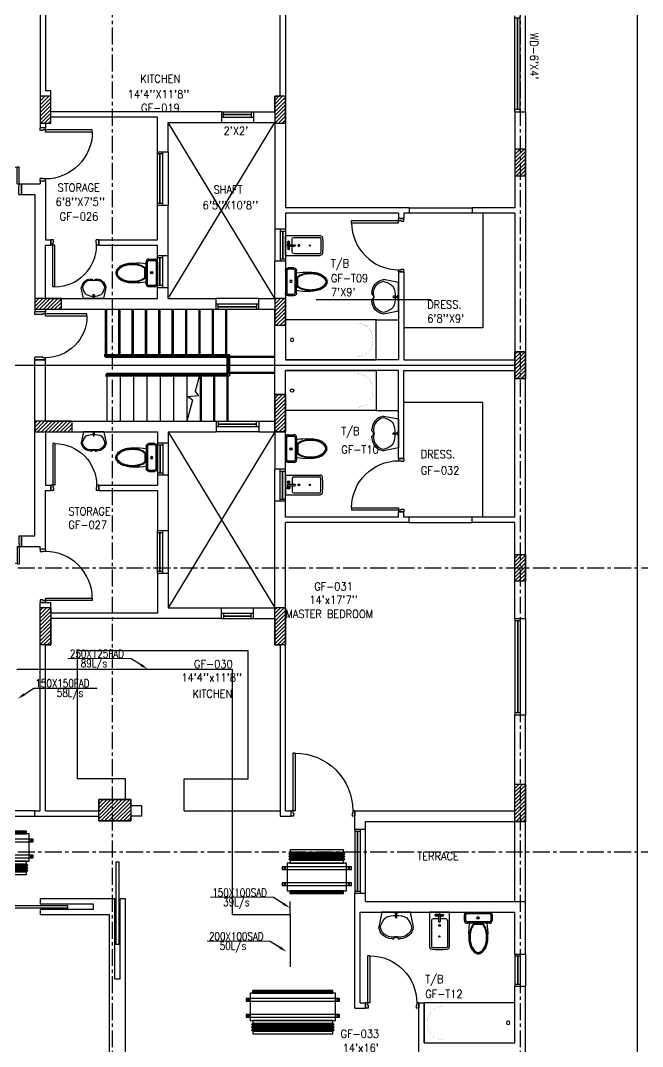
# Model space of a CAD drawing. Header units: millimetres. Extents: x -1288794 to 2153086, y -2701644 to -1428868.
# Drawn here: x 1269693 to 1281350, y -1504337 to -1485109 of the extents above; entities that cross this region are included whole.
import ezdxf

# ---------------------------------------------------------------- set-up
doc = ezdxf.new("R2010")
doc.units = ezdxf.units.MM
doc.header["$LTSCALE"] = 100
doc.linetypes.add('CENTER', pattern=[50.8, 31.75, -6.35, 6.35, -6.35])
doc.linetypes.add('DASHED2', pattern=[9.525, 6.35, -3.175])
for name, color, linetype in [('A-ANNO-TEXT', 8, 'Continuous'), ('A-AREA', 8, 'CENTER'), ('A-DOOR', 4, 'Continuous'), ('A-FLOR-OVHD', 4, 'DASHED2'), ('A-FLOR-PFIX', 8, 'Continuous'), ('A-FLOR-SPCL', 8, 'Continuous'), ('A-FLOR-STRS', 8, 'Continuous'), ('A-GLAZ', 5, 'Continuous'), ('A-GRID', 253, 'CENTER'), ('A-WALL-FULL', 8, 'Continuous'), ('AC-FAD', 6, 'Continuous'), ('AC-FAD TEXT', 6, 'Continuous'), ('FCU-AC', 160, 'Continuous'), ('S-COL- HACT.', 9, 'Continuous'), ('S-COL.', 8, 'Continuous')]:
    doc.layers.add(name, color=color, linetype=linetype)
doc.styles.add('ROMANS', font='romans.shx', dxfattribs={"width": 0.8})
doc.styles.add('SIMPLEX', font='simplex.shx', dxfattribs={"width": 0.8})
pattern_1 = [(45, (2375513.17, -1109556.65), (-35.355339, 35.355339), [])]

# ---------------------------------------------------------------- blocks, each defined once
blk = doc.blocks.new('W-180')
for p, q in [((1800, 100), (0, 100)), ((1800, 0), (0, 0)), ((40, 0), (40, 100)), ((1760, 100), (1760, 0))]:
    blk.add_line(p, q)
at = {"linetype": 'Continuous'}
for p, q in [((1760, 53), (40, 53)), ((1760, 47), (40, 47))]:
    blk.add_line(p, q, dxfattribs=at)
blk = doc.blocks.new('D-100-R1')
for p, q in [((-80, 980), (-80, 100)), ((-80, 980), (-40, 980)), ((-40, 980), (-40, 55)), ((-1000, 100), (-1000, 0)), ((-1000, 100), (-960, 100)), ((-960, 100), (-960, 55)), ((-960, 55), (-950, 55)), ((-950, 55), (-950, 0)), ((-80, 100), (0, 100)), ((-50, 55), (-50, 0)), ((-50, 55), (-40, 55)), ((-50, 0), (0, 0)), ((0, 100), (0, 0)), ((-1000, 0), (-950, 0))]:
    blk.add_line(p, q)
at = {"linetype": 'Continuous'}
blk.add_arc((-80, 100), 880, 90, 180, dxfattribs=at)
blk = doc.blocks.new('LAV-4')
for p, q in [((-266, 0), (-322, -283)), ((-266, 0), (268, 0)), ((268, 0), (324, -280)), ((-48, -500), (-75, -500)), ((75, -500), (50, -500))]:
    blk.add_line(p, q)
for points in [[(-25, 0), (-25, -18), (25, -18), (25, 0)], [(-9, -20), (-9, -57), (8, -57), (8, -20)]]:
    blk.add_lwpolyline(points, close=True)
blk.add_circle((0, -91), 15.4)
for centre, radius, start, end in [((74, -366), 375, 135.3333, 167.1432), ((0, -539), 477, 66.1261, 113.874), ((-74, -366), 375, 12.5199, 44.6667), ((-75, -250), 250, 187.6784, 270), ((-75, -250), 220, 188.5814, 289.9523), ((75, -250), 220, 250.0878, 350.8515), ((75, -250), 250, 270, 353.0121), ((1, -527), 55.9, 28.7827, 151.2173), ((50, -499), 0, 238.1883, 0)]:
    blk.add_arc(centre, radius, start, end)
blk = doc.blocks.new('BT-2')
blk.add_lwpolyline([(0, 750), (1700, 750), (1700, 0), (0, 0)], close=True)
at = {"const_width": 2}
blk.add_lwpolyline([(60, 690), (1340, 690, -0.414214), (1640, 390), (1640, 360, -0.414214), (1340, 60), (60, 60)], format="xyb", close=True, dxfattribs=at)
blk.add_circle((125, 375), 31.9)
blk = doc.blocks.new('W-80')
for p, q in [((800, 100), (0, 100)), ((800, 0), (0, 0)), ((40, 0), (40, 100)), ((760, 100), (760, 0))]:
    blk.add_line(p, q)
at = {"linetype": 'Continuous'}
for p, q in [((760, 53), (40, 53)), ((760, 47), (40, 47))]:
    blk.add_line(p, q, dxfattribs=at)
blk = doc.blocks.new('BIDET-1')
for p, q in [((175, 0), (-175, 0)), ((-185, -10), (-185, -649)), ((-150, -155), (-150, -649)), ((-15, -125), (-120, -125)), ((-39, -59), (-69, -59)), ((-54, -44), (-54, -74)), ((-15, -54), (-15, -174)), ((15, -54), (15, -174)), ((120, -125), (15, -125)), ((39, -59), (69, -59)), ((54, -44), (54, -74)), ((150, -155), (150, -649)), ((185, -10), (185, -649)), ((12, -250), (-12, -250)), ((-9, -259), (9, -241)), ((-9, -241), (9, -259)), ((0, -238), (0, -262))]:
    blk.add_line(p, q)
for centre, radius in [((-54, -59), 25), ((-54, -59), 20), ((-54, -59), 15.2), ((-54, -59), 10.2), ((54, -59), 20), ((54, -59), 15.2), ((54, -59), 10.2), ((0, -250), 17.5), ((0, -250), 12.5), ((0, -457), 12.5), ((0, -457), 10)]:
    blk.add_circle(centre, radius)
for centre, radius, start, end in [((-175, -10), 10, 90, 180), ((175, -10), 10, 0, 90), ((-120, -155), 30, 90, 180), ((0, -54), 20, 318.5904, 221.4096), ((0, -54), 15, 0, 180), ((0, -174), 15, 180, 0), ((120, -155), 30, 0, 90), ((-140, -649), 45, 180, 265.2062), ((-140, -649), 10, 180, 265.2062), ((0, 1020), 1720, 265.2062, 274.7938), ((0, 1020), 1685, 265.2062, 274.7938), ((140, -649), 10, 274.7938, 0), ((140, -649), 45, 274.7938, 0)]:
    blk.add_arc(centre, radius, start, end)
blk = doc.blocks.new('WC-1')
for p, q in [((-210, 0), (210, 0)), ((-260, -160), (-260, -50)), ((-235, -160), (-235, -50)), ((-210, -25), (210, -25)), ((210, -185), (-210, -185)), ((235, -50), (235, -160)), ((260, -50), (260, -160)), ((210, -210), (-210, -210)), ((91, -223), (-91, -223)), ((86, -235), (-86, -235))]:
    blk.add_line(p, q)
for radius in [22.1, 17.1]:
    blk.add_circle((-6, -107), radius)
for centre, radius, start, end in [((-210, -50), 50, 90, 180), ((-210, -160), 50, 180, 270), ((-210, -50), 25, 90, 180), ((-210, -160), 25, 180, 270), ((210, -50), 50, 360, 90), ((210, -50), 25, 360, 90), ((210, -160), 25, 270, 360), ((210, -160), 50, 270, 360), ((722, -383), 904, 168.9529, 184.0632), ((352, -470), 520, 166.4766, 180), ((352, -470), 507, 166.4766, 180), ((178, -428), 341, 149.8586, 166.4766), ((178, -428), 328, 149.8586, 166.4766), ((69, -365), 214, 138.4152, 149.8586), ((69, -365), 201, 139.9943, 149.8586), ((-69, -365), 201, 30.1414, 40.0057), ((-69, -365), 214, 30.1414, 41.5848), ((-178, -428), 328, 13.5234, 30.1414), ((-178, -428), 341, 13.5234, 30.1414), ((-352, -470), 507, 360, 13.5234), ((-352, -470), 520, 360, 13.5234), ((352, -470), 532, 177.5541, 180), ((352, -470), 532, 180, 193.5234), ((352, -470), 520, 180, 193.5234), ((352, -470), 507, 180, 193.5234), ((-352, -470), 507, 346.4766, 360), ((-352, -470), 520, 346.4766, 360), ((-352, -470), 532, 346.4766, 360), ((-352, -470), 532, 360, 2.4459), ((178, -512), 353, 193.5234, 210.1414), ((178, -512), 341, 193.5234, 210.1414), ((178, -512), 328, 193.5234, 210.1414), ((69, -575), 226, 210.1414, 234.4972), ((69, -575), 214, 210.1414, 234.4972), ((69, -575), 201, 210.1414, 234.4972), ((0, -672), 108, 234.4972, 270), ((0, -672), 95.9, 234.4972, 270), ((0, -672), 83.4, 234.4972, 270), ((0, -672), 83.4, 270, 305.5028), ((0, -672), 95.9, 270, 305.5028), ((0, -672), 108, 270, 305.5028), ((-69, -575), 201, 305.5028, 329.8586), ((-69, -575), 214, 305.5028, 329.8586), ((-69, -575), 226, 305.5028, 329.8586), ((-178, -512), 328, 329.8586, 346.4766), ((-178, -512), 341, 329.8586, 346.4766), ((-178, -512), 353, 329.8586, 346.4766)]:
    blk.add_arc(centre, radius, start, end)
at = {"linetype": 'Continuous', "ltscale": 50}
blk.add_arc((-722, -383), 904, 355.9368, 11.0471, dxfattribs=at)
blk = doc.blocks.new('W-60')
for p, q in [((600, 100), (0, 100)), ((600, 0), (0, 0)), ((40, 0), (40, 100)), ((560, 100), (560, 0))]:
    blk.add_line(p, q)
at = {"linetype": 'Continuous'}
for p, q in [((560, 53), (40, 53)), ((560, 47), (40, 47))]:
    blk.add_line(p, q, dxfattribs=at)
blk = doc.blocks.new('D-130-R')
for p, q in [((1220, 200), (1220, 1100)), ((1220, 1100), (1260, 1100)), ((1260, 200), (1260, 1100)), ((80, 520), (40, 520)), ((40, 200), (40, 520)), ((80, 200), (80, 520)), ((0, 0), (0, 200)), ((80, 200), (0, 200)), ((40, 150), (40, 200)), ((1300, 200), (1220, 200)), ((1260, 150), (1260, 200)), ((1300, 0), (1300, 200)), ((50, 0), (0, 0)), ((50, 150), (40, 150)), ((50, 0), (50, 150)), ((1260, 150), (1250, 150)), ((1250, 0), (1250, 150)), ((1300, 0), (1250, 0))]:
    blk.add_line(p, q)
for centre, radius, start, end in [((1260, 200), 900, 92.5473, 180), ((40, 200), 320, 0, 82.8192)]:
    blk.add_arc(centre, radius, start, end)
blk = doc.blocks.new('D-90-R1')
for p, q in [((-80, 880), (-40, 880)), ((-80, 880), (-80, 100)), ((-40, 880), (-40, 55)), ((-900, 100), (-860, 100)), ((-900, 100), (-900, 0)), ((-860, 100), (-860, 55)), ((-860, 55), (-850, 55)), ((-850, 55), (-850, 0)), ((-80, 100), (0, 100)), ((-50, 55), (-40, 55)), ((-50, 55), (-50, 0)), ((-50, 0), (0, 0)), ((0, 100), (0, 0)), ((-900, 0), (-850, 0))]:
    blk.add_line(p, q)
at = {"linetype": 'Continuous'}
blk.add_arc((-80, 100), 780, 90, 180, dxfattribs=at)
blk = doc.blocks.new('W-100')
for p, q in [((1000, 100), (0, 100)), ((1000, 0), (0, 0)), ((40, 0), (40, 100)), ((960, 100), (960, 0))]:
    blk.add_line(p, q)
at = {"linetype": 'Continuous'}
for p, q in [((960, 53), (40, 53)), ((960, 47), (40, 47))]:
    blk.add_line(p, q, dxfattribs=at)
blk = doc.blocks.new('D-90-R')
for p, q in [((-80, 980), (-40, 980)), ((-80, 980), (-80, 200)), ((-40, 980), (-40, 155)), ((-900, 200), (-860, 200)), ((-900, 200), (-900, 0)), ((-860, 200), (-860, 155)), ((-80, 200), (0, 200)), ((0, 200), (0, 0)), ((-860, 155), (-850, 155)), ((-850, 155), (-850, 0)), ((-50, 155), (-40, 155)), ((-50, 155), (-50, 0)), ((-50, 0), (0, 0)), ((-900, 0), (-850, 0))]:
    blk.add_line(p, q)
at = {"linetype": 'Continuous'}
blk.add_arc((-80, 200), 780, 90, 180, dxfattribs=at)
blk = doc.blocks.new('D-120-R1')
for p, q in [((-80, 1180), (-40, 1180)), ((-80, 1180), (-80, 100)), ((-40, 1180), (-40, 55)), ((-1200, 100), (-1160, 100)), ((-1200, 100), (-1200, 0)), ((-1160, 100), (-1160, 55)), ((-1160, 55), (-1150, 55)), ((-1150, 55), (-1150, 0)), ((-80, 100), (0, 100)), ((-50, 55), (-40, 55)), ((-50, 55), (-50, 0)), ((-50, 0), (0, 0)), ((0, 100), (0, 0)), ((-1200, 0), (-1150, 0))]:
    blk.add_line(p, q)
at = {"linetype": 'Continuous'}
blk.add_arc((-80, 100), 1080, 90, 180, dxfattribs=at)
blk = doc.blocks.new('W-120')
for p, q in [((1200, 100), (0, 100)), ((1200, 0), (0, 0)), ((40, 0), (40, 100)), ((1160, 100), (1160, 0))]:
    blk.add_line(p, q)
at = {"linetype": 'Continuous'}
for p, q in [((1160, 53), (40, 53)), ((1160, 47), (40, 47))]:
    blk.add_line(p, q, dxfattribs=at)
blk = doc.blocks.new('fcu-1    1.5 tr')
h = blk.add_hatch()
h.set_pattern_fill('NET', color=3)
h.paths.add_polyline_path([(78733, -1589179), (77733, -1589179), (77733, -1589229), (78733, -1589229)])
at = {"color": 3}
blk.add_lwpolyline([(77733, -1589229), (78733, -1589229), (78733, -1589179), (77733, -1589179)], close=True, dxfattribs=at)
at = {"layer": 'FCU-AC', "color": 1}
for p, q in [((78733, -1588416), (77733, -1588416)), ((77733, -1588416), (77733, -1588466)), ((78733, -1588466), (78733, -1588416)), ((77733, -1588466), (78733, -1588466)), ((78733, -1588616), (77733, -1588616)), ((77733, -1588616), (77733, -1588666)), ((77733, -1588666), (78733, -1588666)), ((78733, -1588666), (78733, -1588616))]:
    blk.add_line(p, q, dxfattribs=at)
at = {"layer": 'FCU-AC', "color": 5}
for p, q in [((77733, -1588466), (77708, -1588491)), ((78758, -1588491), (77708, -1588491)), ((77733, -1588516), (77708, -1588491)), ((77733, -1588516), (77708, -1588541)), ((78758, -1588541), (77708, -1588541)), ((77733, -1588566), (77708, -1588541)), ((77733, -1588566), (77708, -1588591)), ((78758, -1588591), (77708, -1588591)), ((77733, -1588616), (77708, -1588591)), ((78733, -1588516), (77733, -1588516)), ((78733, -1588566), (77733, -1588566)), ((78758, -1588491), (78733, -1588466)), ((78758, -1588491), (78733, -1588516)), ((78758, -1588541), (78733, -1588516)), ((78758, -1588541), (78733, -1588566)), ((78758, -1588591), (78733, -1588566)), ((78758, -1588591), (78733, -1588616))]:
    blk.add_line(p, q, dxfattribs=at)
at = {"layer": 'FCU-AC'}
for p, q in [((78733, -1588466), (77733, -1588466)), ((78788, -1588666), (77678, -1588666)), ((77678, -1588666), (77678, -1589179)), ((78788, -1589179), (78788, -1588666)), ((77678, -1589179), (78788, -1589179))]:
    blk.add_line(p, q, dxfattribs=at)
at = {"layer": 'FCU-AC', "color": 2}
for p, q in [((78733, -1588516), (77733, -1588516)), ((78733, -1588566), (77733, -1588566))]:
    blk.add_line(p, q, dxfattribs=at)
at = {"layer": 'FCU-AC', "color": 6}
for points in [[(77583, -1588779), (78883, -1588779), (78883, -1588729), (77583, -1588729)], [(77583, -1589079), (78883, -1589079), (78883, -1589029), (77583, -1589029)]]:
    blk.add_lwpolyline(points, close=True, dxfattribs=at)
for centre in [(77629, -1588755), (78837, -1588755), (77629, -1589055), (78837, -1589055)]:
    blk.add_circle(centre, 12.5, dxfattribs=at)
blk = doc.blocks.new('fcu 2.5 tr')
h = blk.add_hatch()
h.set_pattern_fill('NET', color=3)
h.paths.add_polyline_path([(83172, -1587743), (81672, -1587743), (81672, -1587793), (83172, -1587793)])
at = {"layer": 'FCU-AC'}
for p, q in [((81672, -1587030), (81647, -1587055)), ((83197, -1587055), (81647, -1587055)), ((81672, -1587080), (81647, -1587055)), ((83172, -1587030), (81672, -1587030)), ((83197, -1587055), (83172, -1587030)), ((83197, -1587055), (83172, -1587080)), ((81672, -1587080), (81647, -1587105)), ((83197, -1587105), (81647, -1587105)), ((81672, -1587130), (81647, -1587105)), ((81672, -1587130), (81647, -1587155)), ((83197, -1587155), (81647, -1587155)), ((81672, -1587180), (81647, -1587155)), ((83172, -1587080), (81672, -1587080)), ((83172, -1587080), (81672, -1587080)), ((83172, -1587130), (81672, -1587130)), ((83172, -1587130), (81672, -1587130)), ((83197, -1587105), (83172, -1587080)), ((83197, -1587105), (83172, -1587130)), ((83197, -1587155), (83172, -1587130)), ((83197, -1587155), (83172, -1587180))]:
    blk.add_line(p, q, dxfattribs=at)
at = {"layer": 'FCU-AC', "color": 1}
for p, q in [((83172, -1586980), (81672, -1586980)), ((81672, -1586980), (81672, -1587030)), ((81672, -1587030), (83172, -1587030)), ((83172, -1587030), (83172, -1586980)), ((83172, -1587180), (81672, -1587180)), ((81672, -1587180), (81672, -1587230)), ((81672, -1587230), (83172, -1587230)), ((83172, -1587230), (83172, -1587180))]:
    blk.add_line(p, q, dxfattribs=at)
at = {"layer": 'FCU-AC'}
blk.add_lwpolyline([(81622, -1587743), (83222, -1587743), (83222, -1587230), (81622, -1587230)], close=True, dxfattribs=at)
at = {"layer": 'FCU-AC', "color": 6}
for points in [[(81547, -1587343), (83297, -1587343), (83297, -1587293), (81547, -1587293)], [(81547, -1587643), (83297, -1587643), (83297, -1587593), (81547, -1587593)]]:
    blk.add_lwpolyline(points, close=True, dxfattribs=at)
at = {"layer": 'FCU-AC', "color": 3}
blk.add_lwpolyline([(81672, -1587793), (83172, -1587793), (83172, -1587743), (81672, -1587743)], close=True, dxfattribs=at)
at = {"layer": 'FCU-AC', "color": 6}
for centre in [(81584, -1587318), (83259, -1587318), (81584, -1587618), (83259, -1587618)]:
    blk.add_circle(centre, 12.5, dxfattribs=at)

msp = doc.modelspace()

# ---------------------------------------------------------------- hatches: boundary and pattern name
at = {"layer": 'S-COL- HACT.', "linetype": 'Continuous', "ltscale": 3}
h = msp.add_hatch(dxfattribs=at)
h.set_pattern_fill('ANSI31', color=256, scale=400, style=0)
h.set_pattern_definition(pattern_1)
h.paths.add_polyline_path([(1270058, -1486529.4), (1270058, -1487029.4), (1270258, -1487029.4), (1270258, -1486529.4)])
h = msp.add_hatch(dxfattribs=at)
h.set_pattern_fill('ANSI31', color=256, scale=400, style=0)
h.set_pattern_definition(pattern_1)
h.paths.add_polyline_path([(1274458, -1486529.4), (1274458, -1487029.4), (1274658, -1487029.4), (1274658, -1486529.4)])
h = msp.add_hatch(dxfattribs=at)
h.set_pattern_fill('ANSI31', color=256, scale=400, style=0)
h.set_pattern_definition(pattern_1)
h.paths.add_polyline_path([(1278958, -1487518.6), (1278958, -1488018.6), (1279158, -1488018.6), (1279158, -1487518.6)])
h = msp.add_hatch(dxfattribs=at)
h.set_pattern_fill('ANSI31', color=256, scale=400, style=0)
h.set_pattern_definition(pattern_1)
h.paths.add_polyline_path([(1269958, -1490518.6), (1270458, -1490518.6), (1270458, -1490318.6), (1269958, -1490318.6)])
h = msp.add_hatch(dxfattribs=at)
h.set_pattern_fill('ANSI31', color=256, scale=400, style=0)
h.set_pattern_definition(pattern_1)
h.paths.add_polyline_path([(1274458, -1490818.6), (1274658, -1490818.6), (1274658, -1490318.6), (1274458, -1490318.6)])
h = msp.add_hatch(dxfattribs=at)
h.set_pattern_fill('ANSI31', color=256, scale=400, style=0)
h.set_pattern_definition(pattern_1)
h.paths.add_polyline_path([(1278958, -1491818.6), (1278958, -1491318.6), (1279158, -1491318.6), (1279158, -1491818.6)])
h = msp.add_hatch(dxfattribs=at)
h.set_pattern_fill('ANSI31', color=256, scale=400, style=0)
h.set_pattern_definition(pattern_1)
h.paths.add_polyline_path([(1274458, -1492818.6), (1274658, -1492818.6), (1274658, -1492118.6), (1274458, -1492118.6)])
h = msp.add_hatch(dxfattribs=at)
h.set_pattern_fill('ANSI31', color=256, scale=400, style=0)
h.set_pattern_definition(pattern_1)
h.paths.add_polyline_path([(1269958, -1492818.6), (1270658, -1492818.6), (1270658, -1492618.6), (1269958, -1492618.6)])
h = msp.add_hatch(dxfattribs=at)
h.set_pattern_fill('ANSI31', color=256, scale=400, style=0)
h.set_pattern_definition(pattern_1)
h.paths.add_polyline_path([(1278958, -1495618.6), (1278958, -1495118.6), (1279158, -1495118.6), (1279158, -1495618.6)])
h = msp.add_hatch(dxfattribs=at)
h.set_pattern_fill('ANSI31', color=256, scale=400, style=0)
h.set_pattern_definition(pattern_1)
h.paths.add_polyline_path([(1270058, -1496807.9), (1270058, -1496107.9), (1270258, -1496107.9), (1270258, -1496807.9)])
h = msp.add_hatch(dxfattribs=at)
h.set_pattern_fill('ANSI31', color=256, scale=400, style=0)
h.set_pattern_definition(pattern_1)
h.paths.add_polyline_path([(1274458, -1496807.9), (1274458, -1496107.9), (1274658, -1496107.9), (1274658, -1496807.9)])
h = msp.add_hatch(dxfattribs=at)
h.set_pattern_fill('ANSI31', color=256, scale=400, style=0)
h.set_pattern_definition(pattern_1)
h.paths.add_polyline_path([(1278958, -1500118.6), (1278958, -1499418.6), (1279158, -1499418.6), (1279158, -1500118.6)])
h = msp.add_hatch(dxfattribs=at)
h.set_pattern_fill('ANSI31', color=256, scale=400, style=0)
h.set_pattern_definition([(45, (2375513.17, -1109546.65), (-35.355339, 35.355339), [])])
h.paths.add_polyline_path([(1271158, -1499708.6), (1271758, -1499708.6), (1271758, -1500108.6), (1271158, -1500108.6)])

# ---------------------------------------------------------------- linework, layer by layer
at = {"layer": 'A-AREA', "ltscale": 15}
msp.add_line((1281258, -1512568.6), (1281258, -1469568.6), dxfattribs=at)
at = {"layer": 'A-DOOR', "ltscale": 3}
for points in [[(1271533, -1502426.2), (1271483, -1502426.2), (1271483, -1500876.2), (1271533, -1500876.2), (1271533, -1502426.2)], [(1270574, -1501693.6), (1270574, -1501743.6), (1269524, -1501743.6), (1269524, -1501693.6), (1270574, -1501693.6)]]:
    msp.add_lwpolyline(points, dxfattribs=at)
at = {"layer": 'A-FLOR-OVHD', "linetype": 'Continuous', "ltscale": 3}
for p, q in [((1276978.8, -1488618.6), (1278158, -1488618.6)), ((1278158, -1488718.6), (1276978.8, -1488718.6)), ((1278158, -1494418.6), (1276978.8, -1494418.6)), ((1276978.8, -1494518.6), (1278158, -1494518.6)), ((1269958, -1499918.6), (1268158, -1499918.6)), ((1268158, -1500018.6), (1269958, -1500018.6))]:
    msp.add_line(p, q, dxfattribs=at)
at = {"layer": 'A-FLOR-OVHD', "linetype": 'Continuous'}
for p, q in [((1271308, -1491368.6), (1271308, -1490518.6)), ((1271558, -1491368.6), (1271558, -1490518.6)), ((1271808, -1491368.6), (1271808, -1490518.6)), ((1272058, -1491368.6), (1272058, -1490518.6)), ((1272308, -1491368.6), (1272308, -1490518.6)), ((1272558, -1491368.6), (1272558, -1490518.6)), ((1272808, -1491368.6), (1272808, -1490518.6)), ((1273058, -1491368.6), (1273058, -1490518.6)), ((1273308, -1491368.6), (1273308, -1490518.6)), ((1273558, -1491368.6), (1273558, -1490518.6)), ((1273608, -1491418.6), (1274458, -1491418.6)), ((1271308, -1491718.6), (1271308, -1491743.6)), ((1271308, -1491768.6), (1271308, -1492618.6)), ((1271558, -1491718.6), (1271558, -1491743.6)), ((1271558, -1491768.6), (1271558, -1492618.6)), ((1271808, -1491718.6), (1271808, -1491743.6)), ((1271808, -1491768.6), (1271808, -1492618.6)), ((1272058, -1491718.6), (1272058, -1491743.6)), ((1272058, -1491768.6), (1272058, -1492618.6)), ((1272308, -1491718.6), (1272308, -1491743.6)), ((1272308, -1491768.6), (1272308, -1492618.6)), ((1272558, -1491718.6), (1272558, -1491743.6)), ((1272558, -1491768.6), (1272558, -1492618.6)), ((1272808, -1491718.6), (1272808, -1491743.6)), ((1272808, -1491768.6), (1272808, -1492618.6)), ((1273058, -1491768.6), (1273058, -1492618.6)), ((1273308, -1491768.6), (1273308, -1492618.6)), ((1273558, -1491768.6), (1273558, -1492618.6)), ((1273608, -1491718.6), (1274458, -1491718.6))]:
    msp.add_line(p, q, dxfattribs=at)
at = {"layer": 'A-FLOR-PFIX', "ltscale": 3}
for p, q in [((1276358, -1490718.6), (1276778.8, -1490718.6)), ((1276358, -1492418.6), (1276778.8, -1492418.6))]:
    msp.add_line(p, q, dxfattribs=at)
at = {"layer": 'A-FLOR-SPCL', "ltscale": 3}
for p, q in [((1272458, -1490318.6), (1274458, -1487018.6)), ((1274458, -1490318.6), (1272458, -1487018.6)), ((1278358, -1488718.6), (1278358, -1490868.6)), ((1278358, -1490868.6), (1276878.8, -1490868.6)), ((1278358, -1492268.6), (1276878.8, -1492268.6)), ((1278358, -1494418.6), (1278358, -1492268.6)), ((1274458, -1492818.6), (1272458, -1496118.6)), ((1272458, -1492818.6), (1274458, -1496118.6)), ((1273958, -1496918.6), (1270758, -1496918.6)), ((1270758, -1499318.6), (1270758, -1496918.6)), ((1273958, -1499318.6), (1273958, -1496918.6)), ((1271658, -1499318.6), (1270758, -1499318.6)), ((1271658, -1499708.6), (1271658, -1499318.6)), ((1272758, -1499918.6), (1272758, -1499318.6)), ((1272758, -1499318.6), (1273958, -1499318.6)), ((1272758, -1499918.6), (1274558, -1499918.6)), ((1274658, -1499918.6), (1274758, -1499918.6)), ((1274558, -1500018.6), (1274758, -1500018.6)), ((1278958, -1501618.6), (1278958, -1500118.6)), ((1279158, -1501618.6), (1279158, -1500118.6))]:
    msp.add_line(p, q, dxfattribs=at)
at = {"layer": 'A-FLOR-STRS', "ltscale": 3}
for p, q in [((1271288, -1491368.6), (1271288, -1490518.6)), ((1271538, -1491368.6), (1271538, -1490518.6)), ((1271788, -1491368.6), (1271788, -1490518.6)), ((1272038, -1491368.6), (1272038, -1490518.6)), ((1272288, -1491368.6), (1272288, -1490518.6)), ((1272538, -1491368.6), (1272538, -1490518.6)), ((1272788, -1491368.6), (1272788, -1490518.6)), ((1273038, -1491368.6), (1273038, -1490518.6)), ((1273288, -1491368.6), (1273288, -1490518.6)), ((1273538, -1491368.6), (1273538, -1490518.6)), ((1271263, -1491368.6), (1273608, -1491368.6)), ((1271263, -1491393.6), (1273583, -1491393.6)), ((1271288, -1491418.6), (1271288, -1491393.6)), ((1271288, -1491418.6), (1273558, -1491418.6)), ((1271308, -1491418.6), (1271308, -1491393.6)), ((1271538, -1491418.6), (1271538, -1491393.6)), ((1271558, -1491418.6), (1271558, -1491393.6)), ((1271788, -1491418.6), (1271788, -1491393.6)), ((1271808, -1491418.6), (1271808, -1491393.6)), ((1272038, -1491418.6), (1272038, -1491393.6)), ((1272058, -1491418.6), (1272058, -1491393.6)), ((1272288, -1491418.6), (1272288, -1491393.6)), ((1272308, -1491418.6), (1272308, -1491393.6)), ((1272538, -1491418.6), (1272538, -1491393.6)), ((1272558, -1491418.6), (1272558, -1491393.6)), ((1272788, -1491418.6), (1272788, -1491393.6)), ((1272808, -1491418.6), (1272808, -1491393.6)), ((1273038, -1491418.6), (1273038, -1491393.6)), ((1273058, -1491418.6), (1273058, -1491393.6)), ((1273288, -1491418.6), (1273288, -1491393.6)), ((1273308, -1491418.6), (1273308, -1491393.6)), ((1273538, -1491418.6), (1273538, -1491393.6)), ((1273558, -1491418.6), (1273558, -1491393.6)), ((1273558, -1491398.6), (1273583, -1491398.6)), ((1273558, -1491418.6), (1273558, -1491718.6)), ((1273558, -1491418.6), (1273583, -1491418.6)), ((1273583, -1491393.6), (1273583, -1491743.6)), ((1273608, -1491368.6), (1273608, -1491768.6)), ((1273608, -1491398.6), (1274458, -1491398.6)), ((1273558, -1491698.6), (1273583, -1491698.6)), ((1273608, -1491698.6), (1274458, -1491698.6)), ((1271283, -1491743.6), (1273583, -1491743.6)), ((1271283, -1491768.6), (1273608, -1491768.6)), ((1271308, -1491718.6), (1273558, -1491718.6)), ((1271308, -1491743.6), (1271308, -1491718.6)), ((1273058, -1491718.6), (1272964.3, -1492055.9)), ((1273058, -1491718.6), (1273058, -1491743.6)), ((1273078, -1491768.6), (1273078, -1492618.6)), ((1273308, -1491718.6), (1273308, -1491743.6)), ((1273328, -1491718.6), (1273328, -1491743.6)), ((1273328, -1491768.6), (1273328, -1492618.6)), ((1273558, -1491718.6), (1273558, -1491743.6)), ((1273558, -1491718.6), (1273583, -1491718.6)), ((1273558, -1491718.6), (1273558, -1491743.6)), ((1273578, -1491718.6), (1273578, -1491743.6)), ((1273578, -1491718.6), (1273578, -1491743.6)), ((1273578, -1491768.6), (1273578, -1492618.6)), ((1273578, -1491768.6), (1273578, -1492618.6)), ((1273036.1, -1492133.4), (1272964.3, -1492055.9)), ((1272917, -1492226.1), (1272808, -1492618.6)), ((1272820.1, -1492154.1), (1273036.1, -1492133.4)), ((1272917, -1492226.1), (1272820.1, -1492154.1))]:
    msp.add_line(p, q, dxfattribs=at)
at = {"layer": 'A-GLAZ', "ltscale": 3}
for p, q in [((1279158, -1486818.6), (1279158, -1485018.6)), ((1273458, -1487018.6), (1274058, -1487018.6)), ((1272458, -1487568.6), (1272458, -1488568.6)), ((1274458, -1489018.6), (1274458, -1489618.6)), ((1272458, -1490111.8), (1272458, -1489511.8)), ((1274158, -1490318.6), (1273358, -1490318.6)), ((1274158, -1492818.6), (1273358, -1492818.6)), ((1272458, -1493025.5), (1272458, -1493625.5)), ((1274458, -1494118.6), (1274458, -1493518.6)), ((1272458, -1494668.6), (1272458, -1495468.6)), ((1273458, -1496118.6), (1274058, -1496118.6)), ((1279158, -1496318.6), (1279158, -1498118.6)), ((1276158, -1501468.6), (1276158, -1500268.6)), ((1279158, -1502606), (1279158, -1503206))]:
    msp.add_line(p, q, dxfattribs=at)
at = {"layer": 'A-GRID', "ltscale": 0.1}
for p, q in [((1271408, -1466442.6), (1271408, -1514577)), ((1279058, -1466442.6), (1279058, -1514577)), ((1241704.6, -1495368.6), (1285244.2, -1495368.6)), ((1241702.2, -1500687.6), (1285241.8, -1500687.6))]:
    msp.add_line(p, q, dxfattribs=at)
at = {"layer": 'A-WALL-FULL', "ltscale": 3}
for p, q in [((1270058, -1483218.6), (1270058, -1487118.6)), ((1270158, -1483218.6), (1270158, -1486429.4)), ((1274558, -1486529.4), (1274558, -1483118.6)), ((1274658, -1483218.6), (1274658, -1488618.6)), ((1272258, -1486818.6), (1270258, -1486818.6)), ((1273458, -1486818.6), (1272258, -1486818.6)), ((1273458, -1486818.6), (1273458, -1487018.6)), ((1274058, -1486818.6), (1274458, -1486818.6)), ((1274058, -1486818.6), (1274058, -1487018.6)), ((1278958, -1486818.6), (1278958, -1488618.6)), ((1278958, -1486818.6), (1279158, -1486818.6)), ((1279158, -1486818.6), (1279158, -1490277)), ((1270158, -1487029.4), (1270158, -1487118.6)), ((1270158, -1487029.4), (1270258, -1487029.4)), ((1272258, -1486918.6), (1270258, -1486918.6)), ((1270258, -1487029.4), (1270258, -1486918.6)), ((1272258, -1487568.6), (1272258, -1486918.6)), ((1272458, -1487018.6), (1273458, -1487018.6)), ((1272458, -1487568.6), (1272458, -1487018.6)), ((1274058, -1487018.6), (1274458, -1487018.6)), ((1274458, -1487018.6), (1274458, -1489018.6)), ((1270158, -1487118.6), (1270058, -1487118.6)), ((1272258, -1487568.6), (1272458, -1487568.6)), ((1269708, -1488168.6), (1270058, -1488168.6)), ((1269708, -1488168.6), (1269708, -1488368.6)), ((1270058, -1488118.6), (1270058, -1488168.6)), ((1270158, -1488118.6), (1270058, -1488118.6)), ((1270158, -1488118.6), (1270158, -1489218.6)), ((1269708, -1488368.6), (1269958, -1488368.6)), ((1269958, -1488368.6), (1269958, -1490568.6)), ((1272258, -1489218.6), (1272258, -1488568.6)), ((1272258, -1488568.6), (1272458, -1488568.6)), ((1272458, -1489511.8), (1272458, -1488568.6)), ((1276978.8, -1488618.6), (1274658, -1488618.6)), ((1276978.8, -1488618.6), (1276978.8, -1488718.6)), ((1278158, -1488618.6), (1278158, -1488718.6)), ((1278958, -1488618.6), (1278158, -1488618.6)), ((1276778.8, -1488718.6), (1274658, -1488718.6)), ((1274658, -1488718.6), (1274658, -1489018.6)), ((1276778.8, -1488718.6), (1276778.8, -1488818.6)), ((1276878.8, -1488818.6), (1276778.8, -1488818.6)), ((1276978.8, -1488718.6), (1276878.8, -1488718.6)), ((1276878.8, -1488718.6), (1276878.8, -1488818.6)), ((1278958, -1488718.6), (1278158, -1488718.6)), ((1278958, -1488718.6), (1278958, -1490277)), ((1274658, -1489018.6), (1274458, -1489018.6)), ((1270158, -1489218.6), (1270258, -1489218.6)), ((1270158, -1490318.6), (1270158, -1489318.6)), ((1270158, -1489318.6), (1270258, -1489318.6)), ((1270258, -1489218.6), (1270258, -1489318.6)), ((1271158, -1489218.6), (1272258, -1489218.6)), ((1271158, -1489218.6), (1271158, -1489318.6)), ((1271158, -1489318.6), (1272258, -1489318.6)), ((1272258, -1489511.8), (1272258, -1489318.6)), ((1272258, -1489511.8), (1272458, -1489511.8)), ((1272258, -1489511.8), (1272458, -1489511.8)), ((1274658, -1489618.6), (1274458, -1489618.6)), ((1274458, -1490318.6), (1274458, -1489618.6)), ((1274658, -1489618.6), (1274658, -1491468.6)), ((1276778.8, -1489818.6), (1276778.8, -1491468.6)), ((1276878.8, -1489818.6), (1276778.8, -1489818.6)), ((1276878.8, -1489818.6), (1276878.8, -1491468.6)), ((1272258, -1490318.6), (1272258, -1490111.8)), ((1272258, -1490111.8), (1272458, -1490111.8)), ((1272458, -1490318.6), (1272458, -1490111.8)), ((1270158, -1490318.6), (1272258, -1490318.6)), ((1272458, -1490318.6), (1273358, -1490318.6)), ((1273358, -1490518.6), (1273358, -1490318.6)), ((1274158, -1490518.6), (1274158, -1490318.6)), ((1274158, -1490318.6), (1274458, -1490318.6)), ((1278958, -1490277), (1278958, -1491468.6)), ((1279158, -1490277), (1279158, -1491568.6)), ((1270158, -1490518.6), (1273358, -1490518.6)), ((1270158, -1490518.6), (1270158, -1490568.6)), ((1274158, -1490518.6), (1274458, -1490518.6)), ((1274458, -1492618.6), (1274458, -1490518.6)), ((1270158, -1490568.6), (1269958, -1490568.6)), ((1278958, -1490577), (1278958, -1491468.6)), ((1269958, -1494768.6), (1269958, -1491468.6)), ((1269958, -1491468.6), (1270158, -1491468.6)), ((1270158, -1492618.6), (1270158, -1491468.6)), ((1276778.8, -1491468.6), (1274658, -1491468.6)), ((1276878.8, -1491468.6), (1278958, -1491468.6)), ((1252541.9, -1491568.6), (1278958, -1491568.6)), ((1276778.8, -1491668.6), (1274658, -1491668.6)), ((1274658, -1493518.6), (1274658, -1491668.6)), ((1276778.8, -1493318.6), (1276778.8, -1491668.6)), ((1276878.8, -1491668.6), (1278958, -1491668.6)), ((1276878.8, -1493318.6), (1276878.8, -1491668.6)), ((1278958, -1493460.2), (1278958, -1491668.6)), ((1279158, -1493460.2), (1279158, -1491568.6)), ((1270158, -1492618.6), (1273358, -1492618.6)), ((1273358, -1492618.6), (1273358, -1492818.6)), ((1274158, -1492618.6), (1274458, -1492618.6)), ((1274158, -1492618.6), (1274158, -1492818.6)), ((1270158, -1492818.6), (1272258, -1492818.6)), ((1270158, -1492818.6), (1270158, -1493818.6)), ((1272258, -1492818.6), (1272258, -1493025.5)), ((1272458, -1492818.6), (1273358, -1492818.6)), ((1272458, -1492818.6), (1272458, -1493025.5)), ((1274158, -1492818.6), (1274458, -1492818.6)), ((1274458, -1492818.6), (1274458, -1493518.6)), ((1272258, -1493025.5), (1272458, -1493025.5)), ((1276878.8, -1493318.6), (1276778.8, -1493318.6)), ((1272258, -1493625.5), (1272458, -1493625.5)), ((1272258, -1493625.5), (1272258, -1493818.6)), ((1272258, -1493625.5), (1272458, -1493625.5)), ((1272458, -1493625.5), (1272458, -1494668.6)), ((1274658, -1493518.6), (1274458, -1493518.6)), ((1278958, -1494418.6), (1278958, -1493460.2)), ((1279158, -1496318.6), (1279158, -1493460.2)), ((1270158, -1493818.6), (1270258, -1493818.6)), ((1270158, -1495018.6), (1270158, -1493918.6)), ((1270158, -1493918.6), (1270258, -1493918.6)), ((1270258, -1493918.6), (1270258, -1493818.6)), ((1271158, -1493818.6), (1272258, -1493818.6)), ((1271158, -1493918.6), (1271158, -1493818.6)), ((1271158, -1493918.6), (1272258, -1493918.6)), ((1272258, -1493918.6), (1272258, -1494668.6)), ((1274458, -1496118.6), (1274458, -1494118.6)), ((1274658, -1494118.6), (1274458, -1494118.6)), ((1274658, -1494418.6), (1274658, -1494118.6)), ((1276878.8, -1494318.6), (1276778.8, -1494318.6)), ((1276778.8, -1494418.6), (1276778.8, -1494318.6)), ((1276878.8, -1494418.6), (1276878.8, -1494318.6)), ((1276778.8, -1494418.6), (1274658, -1494418.6)), ((1276978.8, -1494518.6), (1274658, -1494518.6)), ((1274658, -1499918.6), (1274658, -1494518.6)), ((1276978.8, -1494418.6), (1276878.8, -1494418.6)), ((1276978.8, -1494518.6), (1276978.8, -1494418.6)), ((1278958, -1494418.6), (1278158, -1494418.6)), ((1278158, -1494518.6), (1278158, -1494418.6)), ((1278958, -1494518.6), (1278158, -1494518.6)), ((1278958, -1496318.6), (1278958, -1494518.6)), ((1269708, -1494768.6), (1269958, -1494768.6)), ((1269708, -1494968.6), (1269708, -1494768.6)), ((1272258, -1494668.6), (1272458, -1494668.6)), ((1269708, -1494968.6), (1270058, -1494968.6)), ((1270058, -1495018.6), (1270058, -1494968.6)), ((1270158, -1495018.6), (1270058, -1495018.6)), ((1272258, -1495468.6), (1272458, -1495468.6)), ((1272258, -1495468.6), (1272258, -1496218.6)), ((1272458, -1495468.6), (1272458, -1496118.6)), ((1270058, -1499918.6), (1270058, -1496018.6)), ((1270158, -1496018.6), (1270058, -1496018.6)), ((1272458, -1496118.6), (1273458, -1496118.6)), ((1273458, -1496318.6), (1273458, -1496118.6)), ((1274058, -1496318.6), (1274058, -1496118.6)), ((1274058, -1496118.6), (1274458, -1496118.6)), ((1272258, -1496218.6), (1270258, -1496218.6)), ((1272258, -1496318.6), (1270258, -1496318.6)), ((1273458, -1496318.6), (1272258, -1496318.6)), ((1274058, -1496318.6), (1274458, -1496318.6)), ((1278958, -1496318.6), (1279158, -1496318.6)), ((1270158, -1499918.6), (1270158, -1496807.9)), ((1274558, -1496807.9), (1274558, -1500018.6)), ((1278958, -1498118.6), (1279158, -1498118.6)), ((1278958, -1499918.6), (1278958, -1498118.6)), ((1279158, -1500118.6), (1279158, -1498118.6)), ((1269958, -1500018.6), (1269958, -1499918.6)), ((1269958, -1499918.6), (1270058, -1499918.6)), ((1270158, -1499918.6), (1271158, -1499918.6)), ((1275958, -1500268.6), (1275958, -1499918.6)), ((1275958, -1499918.6), (1278958, -1499918.6)), ((1269958, -1500018.6), (1271158, -1500018.6)), ((1276158, -1500118.6), (1279158, -1500118.6)), ((1276158, -1500268.6), (1276158, -1500118.6)), ((1276158, -1500268.6), (1275958, -1500268.6)), ((1275958, -1503618.6), (1275958, -1501468.6)), ((1276158, -1501468.6), (1275958, -1501468.6)), ((1276158, -1501618.6), (1276158, -1501468.6)), ((1271358, -1501568.6), (1270058, -1501568.6)), ((1270058, -1501568.6), (1270058, -1501668.6)), ((1271058, -1501668.6), (1270058, -1501668.6)), ((1271058, -1501768.6), (1271058, -1501668.6)), ((1271458, -1501568.6), (1271358, -1501568.6)), ((1271458, -1503068.6), (1271458, -1501568.6)), ((1271558, -1503068.6), (1271558, -1501568.6)), ((1271658, -1501568.6), (1271558, -1501568.6)), ((1271658, -1504868.6), (1271658, -1501568.6)), ((1276158, -1501618.6), (1279158, -1501618.6)), ((1279158, -1502606), (1279158, -1501618.6)), ((1271058, -1501768.6), (1270058, -1501768.6)), ((1270058, -1501768.6), (1270058, -1501868.6)), ((1271358, -1501868.6), (1270058, -1501868.6)), ((1271358, -1504618.6), (1271358, -1501868.6)), ((1276058, -1501818.6), (1278958, -1501818.6)), ((1276058, -1503518.6), (1276058, -1501818.6)), ((1278958, -1502606), (1278958, -1501818.6)), ((1278958, -1502606), (1279158, -1502606)), ((1271458, -1503068.6), (1271558, -1503068.6)), ((1278958, -1503206), (1279158, -1503206)), ((1278958, -1504268.6), (1278958, -1503206)), ((1279158, -1506768.6), (1279158, -1503206)), ((1275958, -1503618.6), (1276158, -1503618.6)), ((1276058, -1503518.6), (1276158, -1503518.6)), ((1276158, -1503618.6), (1276158, -1503518.6)), ((1277158, -1504868.6), (1277158, -1503518.6)), ((1277158, -1503518.6), (1277258, -1503518.6)), ((1277258, -1504268.6), (1277258, -1503518.6)), ((1277258, -1504268.6), (1278958, -1504268.6))]:
    msp.add_line(p, q, dxfattribs=at)
at = {"layer": 'A-WALL-FULL', "linetype": 'Continuous', "ltscale": 3}
for p, q in [((1270258, -1486429.4), (1270158, -1486429.4)), ((1270258, -1486818.6), (1270258, -1486429.4)), ((1274458, -1486818.6), (1274458, -1486529.4)), ((1274458, -1486529.4), (1274558, -1486529.4)), ((1270058, -1496018.6), (1270258, -1496018.6)), ((1270258, -1496218.6), (1270258, -1496018.6)), ((1270258, -1496807.9), (1270258, -1496318.6)), ((1274458, -1496318.6), (1274458, -1496807.9)), ((1270158, -1496807.9), (1270258, -1496807.9)), ((1274458, -1496807.9), (1274558, -1496807.9)), ((1271758, -1499708.6), (1271158, -1499708.6)), ((1271158, -1499708.6), (1271158, -1499918.6)), ((1271758, -1499818.6), (1271758, -1499708.6)), ((1271758, -1499818.6), (1271958, -1499818.6)), ((1271958, -1499818.6), (1271958, -1500018.6)), ((1271158, -1500018.6), (1271158, -1500108.6)), ((1271158, -1500108.6), (1271758, -1500108.6)), ((1271958, -1500018.6), (1271758, -1500018.6)), ((1271758, -1500108.6), (1271758, -1500018.6))]:
    msp.add_line(p, q, dxfattribs=at)
at = {"layer": 'AC-FAD'}
for p, q in [((1275231.5, -1490338), (1277387.6, -1490338)), ((1269625.8, -1497265.5), (1273658, -1497265.5)), ((1273658, -1497265.5), (1273658, -1501866.7)), ((1274745.1, -1501866.7), (1274745.1, -1501616.7)), ((1274745.1, -1501866.7), (1273658, -1501866.7)), ((1274745.1, -1501866.7), (1274745.1, -1502842.9))]:
    msp.add_line(p, q, dxfattribs=at)
at = {"layer": 'AC-FAD TEXT'}
for points in [[(1271949.5, -1497185), (1271767.5, -1497069.2), (1270582.4, -1497063.9)], [(1269760.4, -1497739.7), (1269942.5, -1497623.8), (1271127.5, -1497618.5)], [(1274618.6, -1501661.2), (1274436.5, -1501545.4), (1273251.5, -1501540)], [(1274555.7, -1502482), (1274373.6, -1502366.2), (1273188.6, -1502360.8)]]:
    msp.add_lwpolyline(points, dxfattribs=at)
for points in [[(1271963, -1497163.9), (1272076.1, -1497265.5), (1271936.1, -1497206.1)], [(1269747, -1497718.6), (1269633.8, -1497820.2), (1269773.8, -1497760.7)], [(1274632, -1501640.1), (1274745.1, -1501741.7), (1274605.2, -1501682.3)], [(1274569.1, -1502460.9), (1274682.2, -1502562.5), (1274542.3, -1502503.1)]]:
    msp.add_solid(points, dxfattribs=at)
at = {"layer": 'S-COL.', "linetype": 'Continuous', "ltscale": 3}
for p, q in [((1270458, -1490318.6), (1269958, -1490318.6)), ((1269958, -1490318.6), (1269958, -1490518.6)), ((1270458, -1490518.6), (1270458, -1490318.6)), ((1274458, -1492118.6), (1274458, -1492818.6)), ((1274658, -1492118.6), (1274458, -1492118.6)), ((1274458, -1492818.6), (1274458, -1492118.6)), ((1274458, -1492118.6), (1274658, -1492118.6)), ((1274458, -1492118.6), (1274458, -1492818.6)), ((1274658, -1492118.6), (1274458, -1492118.6)), ((1274458, -1492818.6), (1274458, -1492118.6)), ((1274458, -1492118.6), (1274658, -1492118.6)), ((1274658, -1492818.6), (1274658, -1492118.6)), ((1274658, -1492118.6), (1274658, -1492818.6)), ((1274658, -1492818.6), (1274658, -1492118.6)), ((1274658, -1492118.6), (1274658, -1492818.6)), ((1270658, -1492618.6), (1269958, -1492618.6)), ((1269958, -1492618.6), (1269958, -1492818.6)), ((1270658, -1492818.6), (1270658, -1492618.6)), ((1269958, -1492818.6), (1270658, -1492818.6)), ((1274458, -1492818.6), (1274658, -1492818.6)), ((1274658, -1492818.6), (1274458, -1492818.6)), ((1274458, -1492818.6), (1274658, -1492818.6)), ((1274658, -1492818.6), (1274458, -1492818.6))]:
    msp.add_line(p, q, dxfattribs=at)
for points in [[(1270058, -1486529.4), (1270058, -1487029.4), (1270258, -1487029.4), (1270258, -1486529.4)], [(1270058, -1486529.4), (1270058, -1487029.4), (1270258, -1487029.4), (1270258, -1486529.4)], [(1270058, -1486529.4), (1270058, -1487029.4), (1270258, -1487029.4), (1270258, -1486529.4)], [(1274458, -1486529.4), (1274458, -1487029.4), (1274658, -1487029.4), (1274658, -1486529.4)], [(1274458, -1486529.4), (1274458, -1487029.4), (1274658, -1487029.4), (1274658, -1486529.4)], [(1274458, -1486529.4), (1274458, -1487029.4), (1274658, -1487029.4), (1274658, -1486529.4)], [(1278958, -1487518.6), (1278958, -1488018.6), (1279158, -1488018.6), (1279158, -1487518.6)], [(1278958, -1487518.6), (1278958, -1488018.6), (1279158, -1488018.6), (1279158, -1487518.6)], [(1278958, -1487518.6), (1278958, -1488018.6), (1279158, -1488018.6), (1279158, -1487518.6)], [(1269958, -1490518.6), (1270458, -1490518.6), (1270458, -1490318.6), (1269958, -1490318.6)], [(1274458, -1490818.6), (1274658, -1490818.6), (1274658, -1490318.6), (1274458, -1490318.6)], [(1278958, -1491318.6), (1278958, -1491818.6), (1279158, -1491818.6), (1279158, -1491318.6)], [(1278958, -1491818.6), (1278958, -1491318.6), (1279158, -1491318.6), (1279158, -1491818.6)], [(1278958, -1491318.6), (1278958, -1491818.6), (1279158, -1491818.6), (1279158, -1491318.6)], [(1278958, -1491818.6), (1278958, -1491318.6), (1279158, -1491318.6), (1279158, -1491818.6)], [(1278958, -1491318.6), (1278958, -1491818.6), (1279158, -1491818.6), (1279158, -1491318.6)], [(1278958, -1491818.6), (1278958, -1491318.6), (1279158, -1491318.6), (1279158, -1491818.6)], [(1274458, -1492818.6), (1274658, -1492818.6), (1274658, -1492118.6), (1274458, -1492118.6)], [(1269958, -1492818.6), (1270658, -1492818.6), (1270658, -1492618.6), (1269958, -1492618.6)], [(1278958, -1495618.6), (1278958, -1495118.6), (1279158, -1495118.6), (1279158, -1495618.6)], [(1278958, -1495618.6), (1278958, -1495118.6), (1279158, -1495118.6), (1279158, -1495618.6)], [(1278958, -1495618.6), (1278958, -1495118.6), (1279158, -1495118.6), (1279158, -1495618.6)], [(1270058, -1496807.9), (1270058, -1496107.9), (1270258, -1496107.9), (1270258, -1496807.9)], [(1270058, -1496807.9), (1270058, -1496107.9), (1270258, -1496107.9), (1270258, -1496807.9)], [(1270058, -1496807.9), (1270058, -1496107.9), (1270258, -1496107.9), (1270258, -1496807.9)], [(1274458, -1496807.9), (1274458, -1496107.9), (1274658, -1496107.9), (1274658, -1496807.9)], [(1274458, -1496807.9), (1274458, -1496107.9), (1274658, -1496107.9), (1274658, -1496807.9)], [(1274458, -1496807.9), (1274458, -1496107.9), (1274658, -1496107.9), (1274658, -1496807.9)], [(1278958, -1500118.6), (1278958, -1499418.6), (1279158, -1499418.6), (1279158, -1500118.6)], [(1278958, -1500118.6), (1278958, -1499418.6), (1279158, -1499418.6), (1279158, -1500118.6)], [(1278958, -1500118.6), (1278958, -1499418.6), (1279158, -1499418.6), (1279158, -1500118.6)], [(1271158, -1499708.6), (1271758, -1499708.6), (1271758, -1500108.6), (1271158, -1500108.6)], [(1271158, -1499708.6), (1271758, -1499708.6), (1271758, -1500108.6), (1271158, -1500108.6)], [(1271158, -1499708.6), (1271758, -1499708.6), (1271758, -1500108.6), (1271158, -1500108.6)]]:
    msp.add_lwpolyline(points, close=True, dxfattribs=at)

# ---------------------------------------------------------------- block references
at = {"layer": 'A-DOOR', "ltscale": 3, "xscale": -1}
for name, p in [('D-130-R', (1269708, -1488368.6)), ('D-90-R1', (1270258, -1493918.6)), ('D-120-R1', (1274758, -1500018.6)), ('D-100-R1', (1276158, -1503618.6))]:
    msp.add_blockref(name, p, dxfattribs=at)
for name, p, rotation in [('D-100-R1', (1270058, -1487118.6), 270), ('D-90-R', (1269958, -1490568.6), 270), ('D-100-R1', (1276878.8, -1494318.6), 90)]:
    msp.add_blockref(name, p, dxfattribs=dict(at, rotation=rotation))
at = {"layer": 'A-DOOR', "ltscale": 3}
for name, p, rotation in [('D-100-R1', (1276878.8, -1488818.6), 90), ('D-90-R1', (1270258, -1489218.6), 180), ('D-130-R', (1269708, -1494768.6), 180), ('D-100-R1', (1270058, -1496018.6), 270)]:
    msp.add_blockref(name, p, dxfattribs=dict(at, rotation=rotation))
at = {"layer": 'A-FLOR-PFIX', "ltscale": 3, "xscale": -1}
for name, p, rotation in [('BIDET-1', (1274658, -1489325), 90), ('WC-1', (1274658, -1490004.9), 90), ('LAV-4', (1276778.8, -1490288.5), 270), ('BT-2', (1274658, -1490718.6), 180), ('WC-1', (1272258, -1493297.8), 270)]:
    msp.add_blockref(name, p, dxfattribs=dict(at, rotation=rotation))
at = {"layer": 'A-FLOR-PFIX', "ltscale": 3}
for name, p, rotation in [('WC-1', (1272258, -1489839.5), 270), ('LAV-4', (1276778.8, -1492848.8), 270), ('WC-1', (1274658, -1493132.4), 90), ('BIDET-1', (1274658, -1493812.3), 90)]:
    msp.add_blockref(name, p, dxfattribs=dict(at, rotation=rotation))
at = {"layer": 'A-FLOR-PFIX', "ltscale": 3, "xscale": 0.7199999999720604, "yscale": 0.7199999999720604, "zscale": 0.7199999999720604, "rotation": 180}
msp.add_blockref('LAV-4', (1271064.3, -1490318.6), dxfattribs=at)
at = {"layer": 'A-FLOR-PFIX', "ltscale": 3}
for name, p in [('BT-2', (1274658, -1492418.6)), ('BIDET-1', (1277544.5, -1501818.6)), ('WC-1', (1278272.7, -1501818.6))]:
    msp.add_blockref(name, p, dxfattribs=at)
at = {"layer": 'A-FLOR-PFIX', "ltscale": 3, "xscale": -0.7199999999720604, "yscale": 0.7199999999720604, "zscale": 0.7200000000000001}
msp.add_blockref('LAV-4', (1271064.3, -1492818.6), dxfattribs=at)
at = {"layer": 'A-FLOR-PFIX', "ltscale": 3, "xscale": -1}
for name, p in [('LAV-4', (1276732, -1501818.6)), ('BT-2', (1278958, -1504268.6))]:
    msp.add_blockref(name, p, dxfattribs=at)
at = {"layer": 'A-GLAZ', "ltscale": 3}
for name, p, rotation in [('W-180', (1278958, -1485018.6), 270), ('W-60', (1274058, -1486818.6), 180), ('W-60', (1274658, -1489618.6), 90), ('W-60', (1272258, -1489511.8), 270), ('W-80', (1274158, -1490418.6), 180)]:
    msp.add_blockref(name, p, dxfattribs=dict(at, rotation=rotation))
at = {"layer": 'A-GLAZ', "ltscale": 3, "xscale": -1}
for name, p, rotation in [('W-100', (1272358, -1487568.6), 90), ('W-60', (1272258, -1493625.5), 270), ('W-60', (1274658, -1493518.6), 90), ('W-80', (1272358, -1494668.6), 90), ('W-180', (1278958, -1498118.6), 270), ('W-120', (1275958, -1501468.6), 270), ('W-60', (1278958, -1503206), 270)]:
    msp.add_blockref(name, p, dxfattribs=dict(at, rotation=rotation))
for name, p in [('W-80', (1274158, -1492718.6)), ('W-60', (1274058, -1496318.6))]:
    msp.add_blockref(name, p, dxfattribs=at)
at = {"layer": 'FCU-AC', "color": 3, "rotation": 180}
for p in [(1351479.5, -3088095), (1357219.2, -3091079.1)]:
    msp.add_blockref('fcu 2.5 tr', p, dxfattribs=at)
at = {"layer": 'FCU-AC'}
msp.add_blockref('fcu-1    1.5 tr', (1197011.9, 87762), dxfattribs=at)

# ---------------------------------------------------------------- texts
at = {"layer": 'A-ANNO-TEXT', "style": 'ROMANS', "width": 0.9}
msp.add_text("WD-6'X4'", height=150, rotation=270, dxfattribs=at).set_placement((1279243, -1485339.3))
for s, p in [('KITCHEN', (1271940, -1486273.7)), ("14'4''X11'8''", (1271702.2, -1486564.3)), ('GF-019', (1271952.1, -1486821.4)), ("2'X2'", (1273498.1, -1487249.6)), ('STORAGE', (1270386.4, -1488315.7)), ('SHAFT', (1273309.4, -1488353.5)), ("6'8''X7'5''", (1270351.3, -1488581.3)), ("6'5''X10'8''", (1273106.9, -1488644)), ('GF-026', (1270426.7, -1488856.4)), ('T/B', (1275509, -1489735.3)), ('GF-T09', (1275509, -1490014.2)), ("7'X9'", (1275509, -1490273)), ('DRESS.', (1277314.6, -1490507.4)), ("6'8''X9'", (1277314.6, -1490770.3)), ('T/B', (1275704.6, -1492878.6)), ('GF-T10', (1275704.6, -1493225.6)), ('DRESS.', (1277194, -1493313)), ('GF-032', (1277194, -1493616.4)), ('STORAGE', (1270590.4, -1494382.5)), ('GF-027', (1270590.4, -1494634.1)), ('GF-031', (1275197.9, -1495790.2)), ("14'x17'7''", (1275106.9, -1496037.9)), ('MASTER BEDROOM', (1274658, -1496306.1)), ('GF-030', (1272945.2, -1497244.4)), ("14'4''x11'8''", (1272706, -1497497.2)), ('KITCHEN', (1272915.3, -1497800.6)), ('TERRACE', (1277127.4, -1500845.9)), ('T/B', (1277277.9, -1503148.8)), ('GF-T12', (1277277.9, -1503427.8)), ('GF-033', (1275692.1, -1504174.8)), ("14'x16'", (1275729.6, -1504437.6))]:
    msp.add_text(s, height=150, dxfattribs=at).set_placement(p)
at = {"layer": 'AC-FAD TEXT', "style": 'SIMPLEX', "width": 0.8}
for s, p in [('250X125FAD', (1270618.6, -1497051)), ('89L/s', (1270822, -1497228.3)), ('150X150FAD', (1269971.3, -1497605.6)), ('58L/s', (1270373.7, -1497782.9)), ('150X100SAD', (1273287.6, -1501527.1)), ('39L/s', (1273491, -1501704.5)), ('200X100SAD', (1273224.7, -1502347.9)), ('50L/s', (1273428.1, -1502525.3))]:
    msp.add_text(s, height=150, dxfattribs=at).set_placement(p)

doc.saveas('drawing.dxf')
